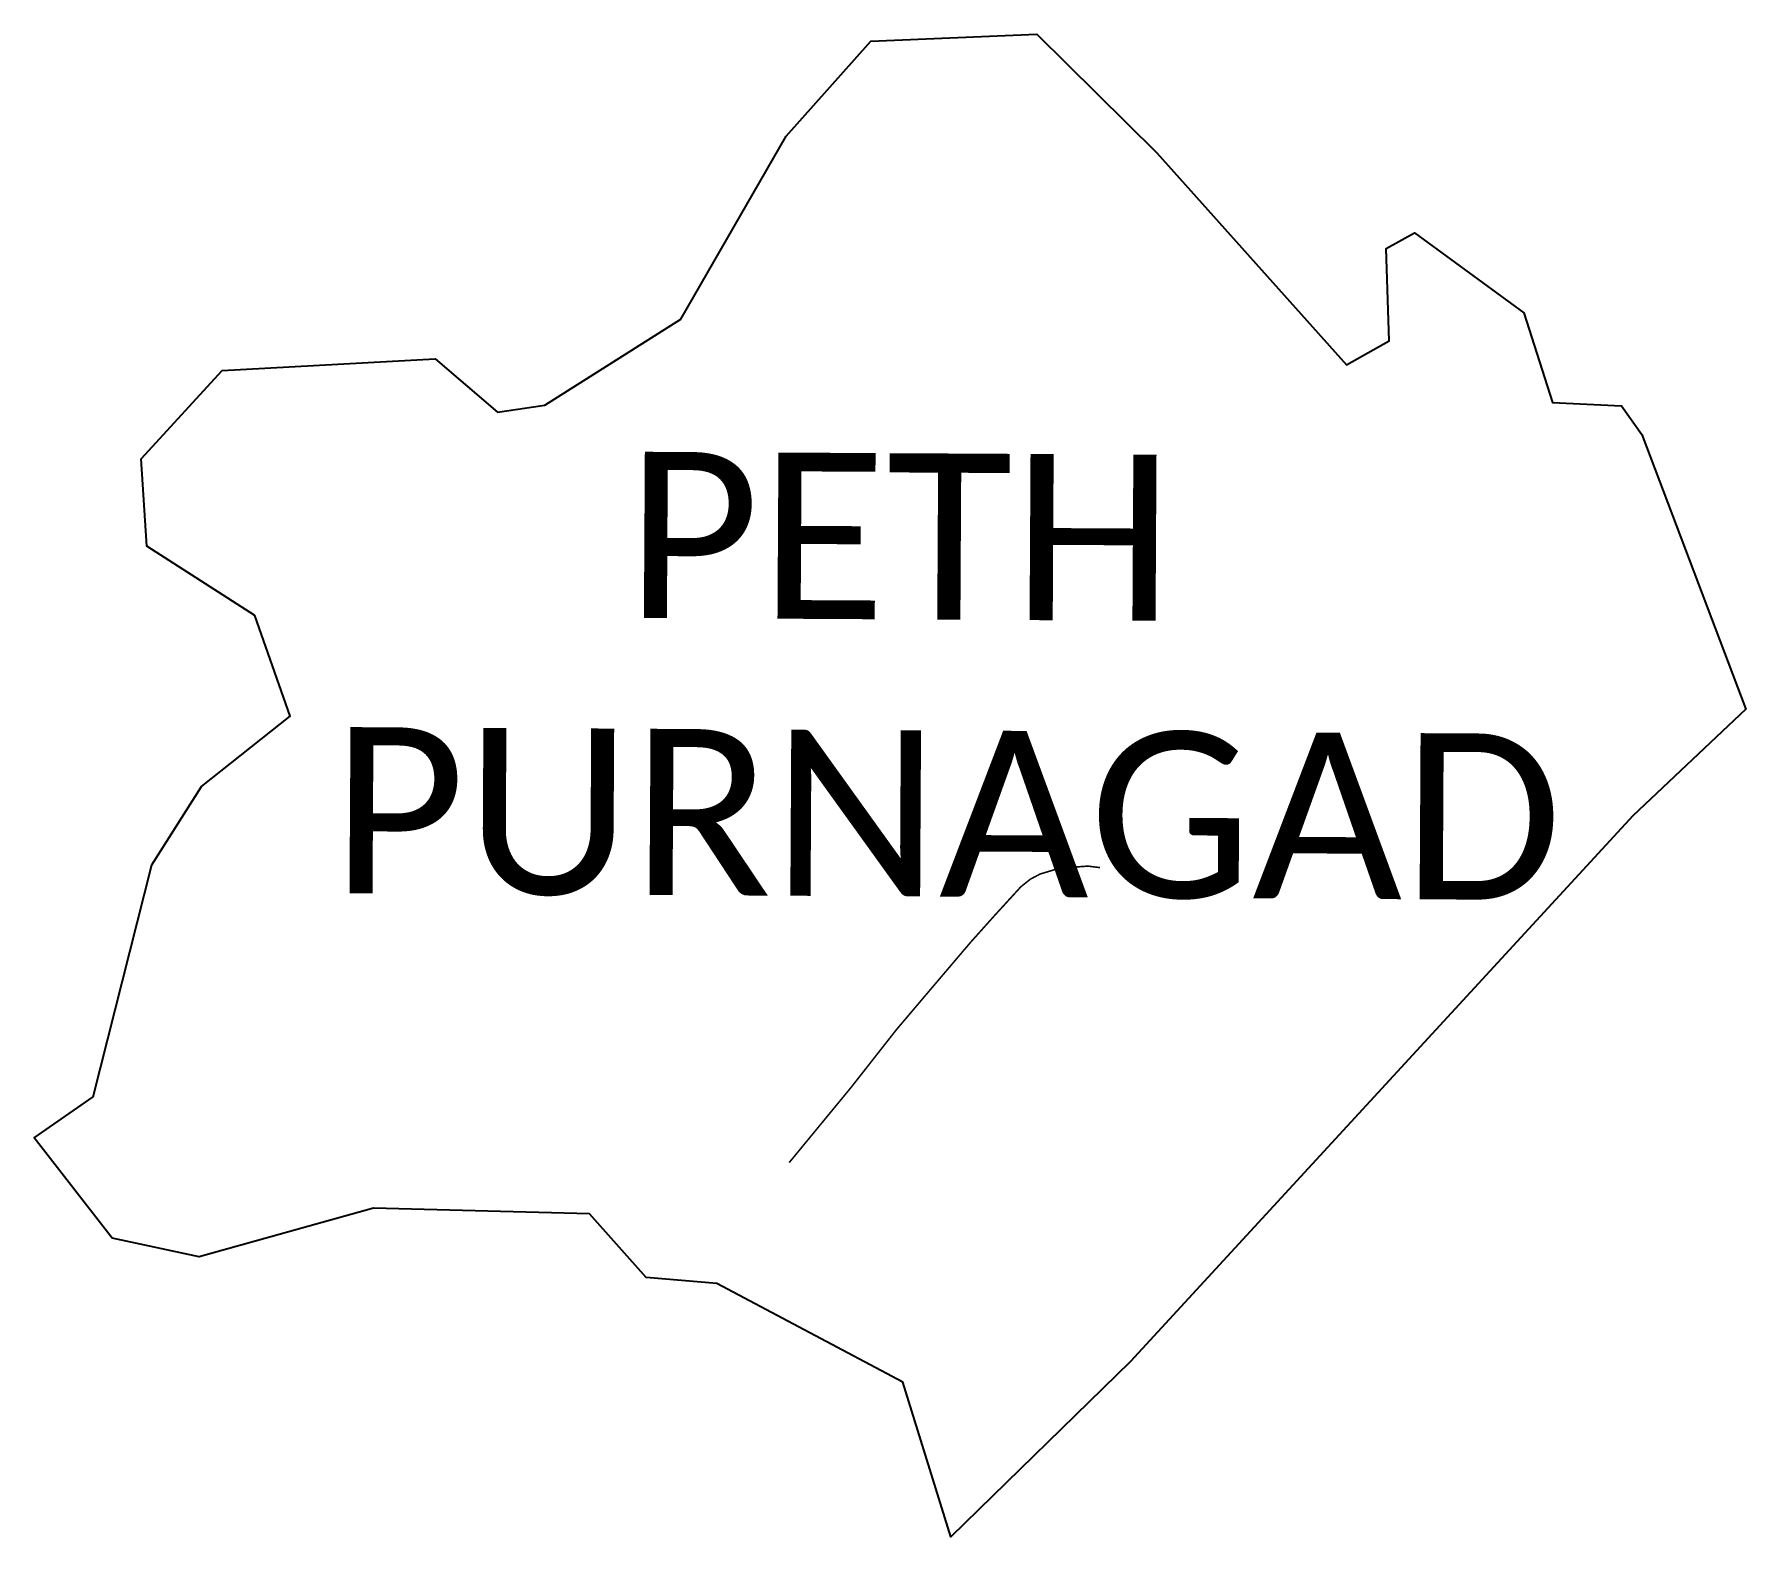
# Model space of a CAD drawing. Header units: metres. Extents: x 320045 to 321116, y 1858751 to 1859692.
import ezdxf

# ---------------------------------------------------------------- set-up
doc = ezdxf.new("R2010")
doc.units = ezdxf.units.M
for name, color, linetype in [('SEAWALL', 170, 'Continuous'), ('village', 3, 'Continuous'), ('VILLAGE NAME', 250, 'Continuous')]:
    doc.layers.add(name, color=color, linetype=linetype)
doc.styles.get("Standard").update_dxf_attribs({"font": 'calibri.ttf'})

msp = doc.modelspace()

# ---------------------------------------------------------------- linework, layer by layer
at = {"layer": 'SEAWALL', "color": 30, "const_width": 1, "flags": 128}
msp.add_lwpolyline([(320517.7, 1858985), (320556.7, 1859032.4), (320584.7, 1859068.1), (320608.6, 1859096.3), (320631.3, 1859123), (320645.8, 1859139.2), (320662.7, 1859157.7), (320668.7, 1859162.5), (320674.8, 1859165.7), (320684.4, 1859168.6), (320693.1, 1859169.8), (320703.9, 1859170.6), (320705.1, 1859170.6), (320712.3, 1859169.7)], dxfattribs=at)
at = {"layer": 'village', "color": 3, "true_color": 0x00ff00}
msp.add_polyline3d([(320082.1, 1859026.1, 0), (320118.8, 1859171.4, 0), (320149.9, 1859220.5, 0), (320205.4, 1859264.5, 0), (320183.2, 1859327.5, 0), (320115.5, 1859371.1, 0), (320112, 1859425.7, 0), (320162.8, 1859481, 0), (320296.1, 1859488.4, 0), (320335, 1859455, 0), (320364.8, 1859459.2, 0), (320449.8, 1859513.1, 0), (320515.7, 1859627.7, 0), (320568.7, 1859687.2, 0), (320672.8, 1859691.6, 0), (320747.9, 1859617.3, 0), (320866.6, 1859484.5, 0), (320893.3, 1859499.5, 0), (320891.3, 1859557.4, 0), (320909.1, 1859567.3, 0), (320977.5, 1859517.2, 0), (320995.5, 1859461, 0), (321038.7, 1859458.9, 0), (321051.5, 1859440.9, 0), (321116.5, 1859269, 0), (321045.7, 1859202.1, 0), (320731.3, 1858860.4, 0), (320618.9, 1858750.7, 0), (320588.9, 1858847.6, 0), (320472.3, 1858909.3, 0), (320428.1, 1858913, 0), (320392.7, 1858953, 0), (320257.4, 1858956.5, 0), (320148.3, 1858925.9, 0), (320094, 1858937.7, 0), (320045.1, 1859000.5, 0)], close=True, dxfattribs=at)

# ---------------------------------------------------------------- texts
at = {"layer": 'VILLAGE NAME', "insert": (320232.4, 1859431.2), "char_height": 104.042, "attachment_point": 1, "rotation": 359.6762}
msp.add_mtext_dynamic_manual_height_columns('{\\fCalibri|b0|i0|c0|p34;     PETH PURNAGAD}', width=673.122, gutter_width=520.2, heights=[0], dxfattribs=at)

doc.saveas('drawing.dxf')
